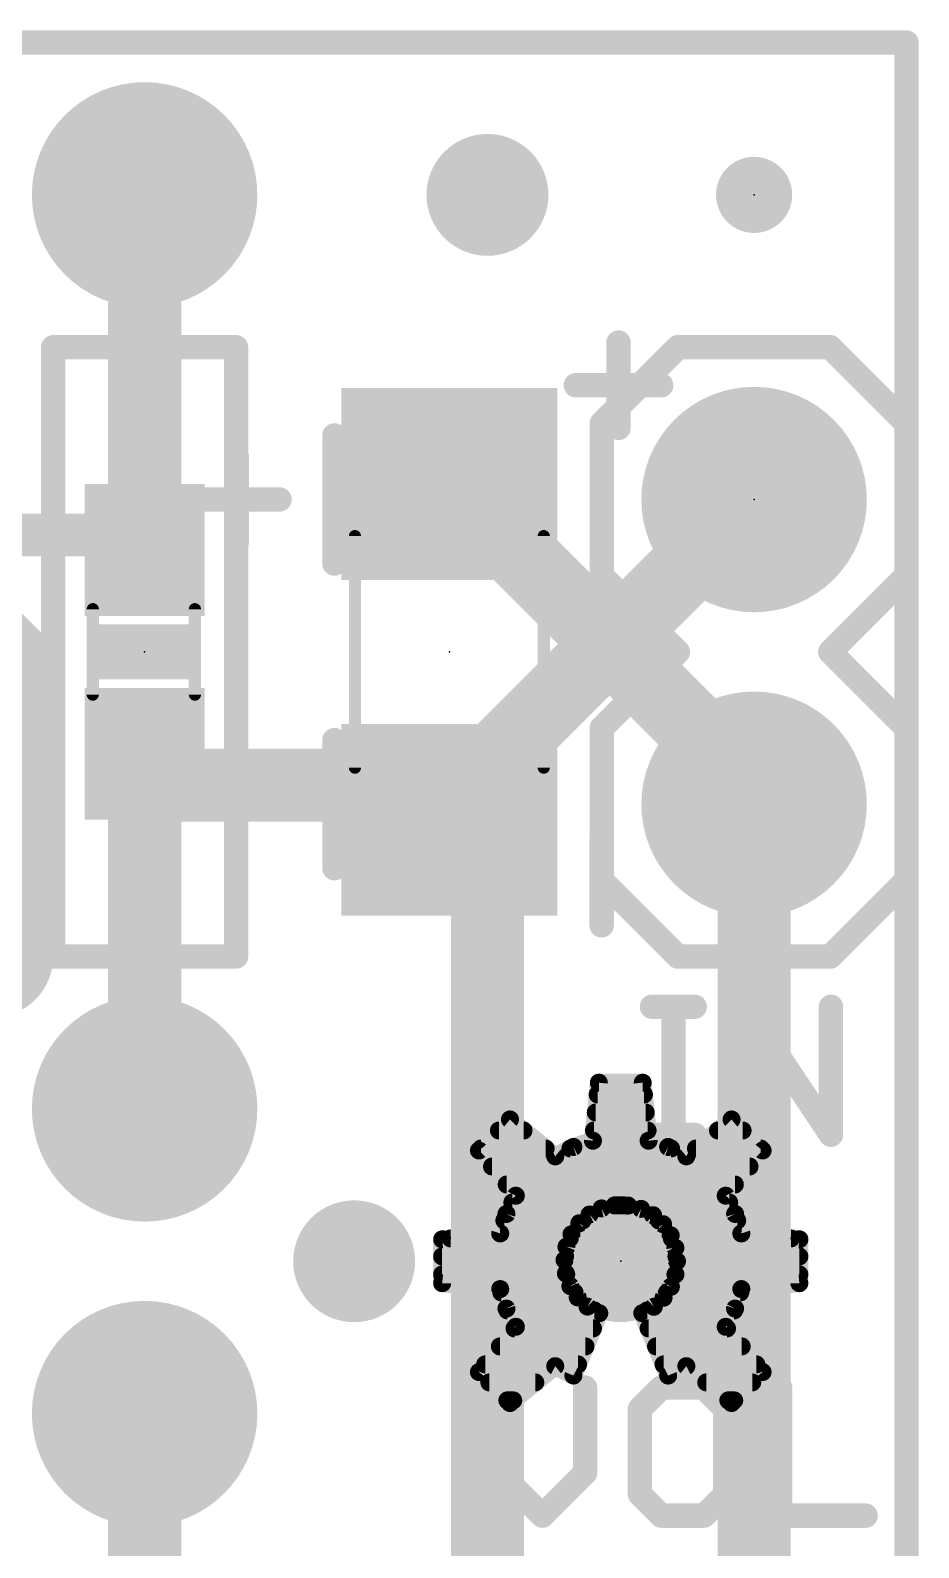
# Model space of a CAD drawing. Extents: x -19.1 to 20.4, y -11.4 to 20.4.
# Drawn here: x 13.02 to 20.42, y 7.77 to 20.42 of the extents above; entities that cross this region are included whole.
import ezdxf

# ---------------------------------------------------------------- set-up
doc = ezdxf.new("R2010")
doc.units = 0
for name, color, linetype in [('1', 12, 'CONTINUOUS'), ('16', 132, 'CONTINUOUS'), ('17', 110, 'CONTINUOUS'), ('18', 110, 'CONTINUOUS'), ('20', 53, 'CONTINUOUS'), ('21', 41, 'CONTINUOUS'), ('22', 40, 'CONTINUOUS'), ('23', 53, 'CONTINUOUS'), ('24', 53, 'CONTINUOUS'), ('51', 53, 'CONTINUOUS')]:
    doc.layers.add(name, color=color, linetype=linetype)

# ---------------------------------------------------------------- blocks, each defined once
blk = doc.blocks.new('RECT')
blk.add_solid([(-0.5, -0.5), (0.5, -0.5), (-0.5, 0.5), (0.5, 0.5)])
blk = doc.blocks.new('ROUNDP')
at = {"const_width": 0.5}
blk.add_lwpolyline([(0, -0.25, 1), (0, 0.25, 1), (0, -0.25)], format="xyb", dxfattribs=at)
blk = doc.blocks.new('PIE')
at = {"const_width": 0.5}
blk.add_lwpolyline([(0, -0.25, 1), (0, 0.25, 1), (0, -0.25)], format="xyb", dxfattribs=at)
blk = doc.blocks.new('ROUNDV')
at = {"const_width": 0.5}
blk.add_lwpolyline([(0, -0.25, 1), (0, 0.25, 1), (0, -0.25)], format="xyb", dxfattribs=at)

msp = doc.modelspace()

# ---------------------------------------------------------------- linework, layer by layer
at = {"layer": '1'}
for points, const_width in [([(0, 20.32), (20.32, 20.32)], 0.2032), ([(20.32, 20.32), (20.32, 0)], 0.2032), ([(13.97, 16.09), (13.97, 19.05)], 0.6096), ([(19.05, 14.1), (16.51, 16.64)], 0.6096), ([(11.635, 16.215), (13.97, 16.215)], 0.3556), ([(13.97, 16.215), (13.97, 16.09)], 0.3556), ([(13.0175, 15.24), (12.6925, 15.565)], 0.3556), ([(13.0175, 12.7001), (13.0175, 15.24)], 0.3556), ([(13.97, 14.1288), (13.97, 14.39)], 0.6096), ([(13.97, 14.1288), (13.97, 14.39)], 0.6096), ([(13.97, 11.43), (13.97, 14.1288)], 0.6096), ([(13.97, 14.1288), (16.51, 14.1288)], 0.6096), ([(16.51, 14.1288), (16.51, 13.84)], 0.6096), ([(19.05, 6.35), (19.05, 13.97)], 0.6096), ([(19.05, 13.97), (19.05, 14.1)], 0.3556), ([(12.7, 12.7), (13.0175, 12.7001)], 0.3556), ([(13.97, 6.1912), (13.97, 8.89)], 0.6096)]:
    msp.add_lwpolyline(points, dxfattribs=dict(at, const_width=const_width))
for points, const_width in [([(20.3708, 20.32, 1), (20.2692, 20.32)], 0.1016), ([(20.32, 20.2692, 1), (20.32, 20.3708)], 0.1016), ([(14.1224, 19.05, 1), (13.8176, 19.05)], 0.3048), ([(16.6178, 16.7478, 1), (16.4022, 16.5322)], 0.3048), ([(14.0589, 16.215, 1), (13.8811, 16.215)], 0.1778), ([(13.97, 16.1261, 1), (13.97, 16.3039)], 0.1778), ([(13.8176, 16.09, 1), (14.1224, 16.09)], 0.3048), ([(13.8811, 16.09, 1), (14.0589, 16.09)], 0.1778), ([(13.1064, 15.24, 1), (12.9286, 15.24)], 0.1778), ([(12.9546, 15.1771, 1), (13.0804, 15.3029)], 0.1778), ([(14.1224, 14.39, 1), (13.8176, 14.39)], 0.3048), ([(14.1224, 14.39, 1), (13.8176, 14.39)], 0.3048), ([(14.1224, 14.1288, 1), (13.8176, 14.1288)], 0.3048), ([(13.97, 14.2812, 1), (13.97, 13.9764)], 0.3048), ([(16.6624, 14.1288, 1), (16.3576, 14.1288)], 0.3048), ([(16.51, 13.9764, 1), (16.51, 14.2812)], 0.3048), ([(18.9422, 13.9922, 1), (19.1578, 14.2078)], 0.3048), ([(13.8176, 14.1288, 1), (14.1224, 14.1288)], 0.3048), ([(13.8176, 14.1288, 1), (14.1224, 14.1288)], 0.3048), ([(19.2024, 13.97, 1), (18.8976, 13.97)], 0.3048), ([(19.1389, 14.1, 1), (18.9611, 14.1)], 0.1778), ([(18.9611, 13.97, 1), (19.1389, 13.97)], 0.1778), ([(16.3576, 13.84, 1), (16.6624, 13.84)], 0.3048), ([(12.9286, 12.7001, 1), (13.1064, 12.7001)], 0.1778), ([(13.0175, 12.6112, 1), (13.0175, 12.789)], 0.1778), ([(13.8176, 11.43, 1), (14.1224, 11.43)], 0.3048), ([(14.1224, 8.89, 1), (13.8176, 8.89)], 0.3048)]:
    msp.add_lwpolyline(points, format="xyb", dxfattribs=dict(at, const_width=const_width))
at = {"layer": '16'}
for points, const_width in [([(0, 20.32), (20.32, 20.32)], 0.2032), ([(20.32, 20.32), (20.32, 0)], 0.2032), ([(16.8275, 14.2875), (19.05, 16.51)], 0.6096), ([(16.8275, 3.4925), (16.8275, 14.2875)], 0.6096)]:
    msp.add_lwpolyline(points, dxfattribs=dict(at, const_width=const_width))
for points, const_width in [([(20.3708, 20.32, 1), (20.2692, 20.32)], 0.1016), ([(20.32, 20.2692, 1), (20.32, 20.3708)], 0.1016), ([(19.1578, 16.4022, 1), (18.9422, 16.6178)], 0.3048), ([(16.7197, 14.3953, 1), (16.9353, 14.1797)], 0.3048), ([(16.9799, 14.2875, 1), (16.6751, 14.2875)], 0.3048)]:
    msp.add_lwpolyline(points, format="xyb", dxfattribs=dict(at, const_width=const_width))
at = {"layer": '20', "const_width": 0.2032}
for points in [[(20.32, 20.32), (0, 20.32)], [(20.32, 0), (20.32, 20.32)]]:
    msp.add_lwpolyline(points, dxfattribs=at)
at = {"layer": '20', "const_width": 0.1016}
for points in [[(20.3708, 20.32, 1), (20.2692, 20.32)], [(20.32, 20.2692, 1), (20.32, 20.3708)]]:
    msp.add_lwpolyline(points, format="xyb", dxfattribs=at)
at = {"layer": '21', "const_width": 0.2032}
for points in [[(13.97, 17.78), (13.97, 18.034)], [(13.208, 12.7), (13.208, 17.78)], [(13.208, 17.78), (13.97, 17.78)], [(13.97, 17.78), (14.732, 17.78)], [(14.732, 17.78), (14.732, 12.7)], [(17.9201, 17.8189), (17.9201, 17.1071)], [(17.5642, 17.463), (18.276, 17.463)], [(17.7795, 12.9604), (17.7795, 13.6722)], [(13.97, 12.7), (13.208, 12.7)], [(14.732, 12.7), (13.97, 12.7)], [(13.97, 12.7), (13.97, 12.446)], [(18.1991, 12.2818), (18.555, 12.2818)], [(18.3771, 11.2141), (18.3771, 12.2818)], [(18.9787, 11.2141), (18.9787, 12.2818)], [(18.9787, 12.2818), (19.6905, 11.2141)], [(19.6905, 11.2141), (19.6905, 12.2818)], [(18.1991, 11.2141), (18.555, 11.2141)], [(16.9291, 9.1068), (16.9291, 8.395)], [(17.6409, 8.395), (17.6409, 9.1068)], [(18.2764, 9.1068), (18.0985, 8.9289)], [(18.6324, 9.1068), (18.2764, 9.1068)], [(18.8103, 8.9289), (18.6324, 9.1068)], [(19.2679, 9.1068), (19.2679, 8.0391)], [(18.0985, 8.9289), (18.0985, 8.2171)], [(18.8103, 8.2171), (18.8103, 8.9289)], [(16.9291, 8.395), (17.285, 8.0391)], [(17.285, 8.0391), (17.6409, 8.395)], [(18.0985, 8.2171), (18.2764, 8.0391)], [(18.6324, 8.0391), (18.8103, 8.2171)], [(18.2764, 8.0391), (18.6324, 8.0391)], [(19.2679, 8.0391), (19.9797, 8.0391)], [(13.97, 7.62), (13.97, 7.874)]]:
    msp.add_lwpolyline(points, dxfattribs=at)
at = {"layer": '21', "const_width": 0.1016}
for points in [[(14.0208, 18.034, 1), (13.9192, 18.034)], [(13.2588, 17.78, 1), (13.1572, 17.78)], [(13.208, 17.8308, 1), (13.208, 17.7292)], [(13.97, 17.8308, 1), (13.97, 17.7292)], [(13.97, 17.7292, 1), (13.97, 17.8308)], [(14.7828, 17.78, 1), (14.6812, 17.78)], [(14.732, 17.7292, 1), (14.732, 17.8308)], [(17.9709, 17.8189, 1), (17.8693, 17.8189)], [(13.9192, 17.78, 1), (14.0208, 17.78)], [(17.5642, 17.5138, 1), (17.5642, 17.4122)], [(18.276, 17.4122, 1), (18.276, 17.5138)], [(17.8693, 17.1071, 1), (17.9709, 17.1071)], [(17.8303, 13.6722, 1), (17.7287, 13.6722)], [(17.7287, 12.9604, 1), (17.8303, 12.9604)], [(13.208, 12.7508, 1), (13.208, 12.6492)], [(13.97, 12.7508, 1), (13.97, 12.6492)], [(14.0208, 12.7, 1), (13.9192, 12.7)], [(13.97, 12.6492, 1), (13.97, 12.7508)], [(14.732, 12.6492, 1), (14.732, 12.7508)], [(13.1572, 12.7, 1), (13.2588, 12.7)], [(14.6812, 12.7, 1), (14.7828, 12.7)], [(13.9192, 12.446, 1), (14.0208, 12.446)], [(18.1991, 12.3326, 1), (18.1991, 12.231)], [(18.4278, 12.2818, 1), (18.3263, 12.2818)], [(18.555, 12.231, 1), (18.555, 12.3326)], [(19.0295, 12.2818, 1), (18.9279, 12.2818)], [(19.021, 12.31, 1), (18.9364, 12.2536)], [(19.7413, 12.2818, 1), (19.6397, 12.2818)], [(18.1991, 11.2649, 1), (18.1991, 11.1633)], [(18.3263, 11.2141, 1), (18.4278, 11.2141)], [(18.555, 11.1633, 1), (18.555, 11.2649)], [(18.9279, 11.2141, 1), (19.0295, 11.2141)], [(19.6397, 11.2141, 1), (19.7413, 11.2141)], [(19.6482, 11.1859, 1), (19.7328, 11.2423)], [(16.9799, 9.1068, 1), (16.8783, 9.1068)], [(17.6917, 9.1068, 1), (17.5901, 9.1068)], [(18.2764, 9.1576, 1), (18.2764, 9.056)], [(18.3124, 9.0709, 1), (18.2405, 9.1427)], [(18.6683, 9.1427, 1), (18.5964, 9.0709)], [(18.6324, 9.056, 1), (18.6324, 9.1576)], [(19.3187, 9.1068, 1), (19.2171, 9.1068)], [(18.1493, 8.9289, 1), (18.0477, 8.9289)], [(18.0626, 8.9648, 1), (18.1344, 8.8929)], [(18.8611, 8.9289, 1), (18.7595, 8.9289)], [(18.7744, 8.8929, 1), (18.8462, 8.9648)], [(16.965, 8.4309, 1), (16.8932, 8.3591)], [(17.6768, 8.3591, 1), (17.605, 8.4309)], [(16.8783, 8.395, 1), (16.9799, 8.395)], [(17.5901, 8.395, 1), (17.6917, 8.395)], [(18.1344, 8.253, 1), (18.0626, 8.1811)], [(18.0477, 8.2171, 1), (18.1493, 8.2171)], [(18.7595, 8.2171, 1), (18.8611, 8.2171)], [(18.8462, 8.1811, 1), (18.7744, 8.253)], [(17.2491, 8.075, 1), (17.3209, 8.0032)], [(17.2491, 8.0032, 1), (17.3209, 8.075)], [(18.2764, 8.0899, 1), (18.2764, 7.9883)], [(18.2405, 8.0032, 1), (18.3124, 8.075)], [(18.5964, 8.075, 1), (18.6683, 8.0032)], [(18.6324, 7.9883, 1), (18.6324, 8.0899)], [(19.2679, 8.0899, 1), (19.2679, 7.9883)], [(19.9797, 7.9883, 1), (19.9797, 8.0899)], [(14.0208, 7.874, 1), (13.9192, 7.874)], [(19.2171, 8.0391, 1), (19.3187, 8.0391)]]:
    msp.add_lwpolyline(points, format="xyb", dxfattribs=at)
at = {"layer": '22'}
for points, const_width in [([(17.78, 17.145), (18.415, 17.78)], 0.2032), ([(18.415, 17.78), (19.685, 17.78)], 0.2032), ([(19.685, 17.78), (20.32, 17.145)], 0.2032), ([(17.78, 17.145), (17.78, 15.875)], 0.2032), ([(20.32, 15.875), (20.32, 17.145)], 0.2032), ([(16.2638, 17.0443), (15.552, 15.9766)], 0.2032), ([(15.552, 15.9766), (15.552, 17.0443)], 0.2032), ([(16.2638, 15.9766), (16.2638, 17.0443)], 0.2032), ([(17.0434, 17.0443), (16.6875, 17.0443)], 0.2032), ([(16.8654, 15.9766), (16.8654, 17.0443)], 0.2032), ([(14.7385, 16.8664), (14.7385, 16.1546)], 0.2032), ([(15.0944, 16.5105), (14.3826, 16.5105)], 0.2032), ([(17.0434, 15.9766), (16.6875, 15.9766)], 0.2032), ([(17.78, 15.875), (18.415, 15.24)], 0.2032), ([(19.685, 15.24), (20.32, 15.875)], 0.2032), ([(18.415, 15.24), (17.78, 14.605)], 0.2032), ([(20.32, 14.605), (19.685, 15.24)], 0.2032), ([(17.78, 14.605), (17.78, 13.335)], 0.2032), ([(20.32, 13.335), (20.32, 14.605)], 0.2032), ([(16.2638, 14.5043), (15.552, 13.4366)], 0.2032), ([(15.552, 13.4366), (15.552, 14.5043)], 0.2032), ([(16.2638, 13.4366), (16.2638, 14.5043)], 0.2032), ([(17.0434, 14.5043), (16.6875, 14.5043)], 0.2032), ([(16.8654, 13.4366), (16.8654, 14.5043)], 0.2032), ([(15.0944, 13.9705), (14.3826, 13.9705)], 0.2032), ([(17.0434, 13.4366), (16.6875, 13.4366)], 0.2032), ([(17.78, 13.335), (18.415, 12.7)], 0.2032), ([(19.685, 12.7), (20.32, 13.335)], 0.2032), ([(18.415, 12.7), (19.685, 12.7)], 0.2032), ([(17.7068, 11.1649), (17.756, 11.6488)], 0.15), ([(17.756, 11.6488), (18.1216, 11.6488)], 0.15), ([(18.1216, 11.6488), (18.1708, 11.1649)], 0.15), ([(17.746, 11.55), (18.1316, 11.55)], 0.15), ([(16.7568, 11.0835), (17.0153, 11.342)], 0.15), ([(17.0153, 11.342), (17.3923, 11.0346)], 0.15), ([(17.7307, 11.4), (18.1469, 11.4)], 0.15), ([(18.4853, 11.0346), (18.8623, 11.342)], 0.15), ([(18.8623, 11.342), (19.1208, 11.0835)], 0.15), ([(16.9233, 11.25), (17.1281, 11.25)], 0.15), ([(17.7155, 11.25), (18.1621, 11.25)], 0.15), ([(18.7495, 11.25), (18.9543, 11.25)], 0.15), ([(17.0642, 10.7065), (16.7568, 11.0835)], 0.15), ([(16.7733, 11.1), (17.3121, 11.1)], 0.15), ([(17.3923, 11.0346), (17.5441, 11.1128)], 0.15), ([(17.5193, 11.1), (18.3583, 11.1)], 0.15), ([(17.5441, 11.1128), (17.7068, 11.1649)], 0.15), ([(18.1708, 11.1649), (18.3335, 11.1128)], 0.15), ([(18.3335, 11.1128), (18.4853, 11.0346)], 0.15), ([(18.5655, 11.1), (19.1043, 11.1)], 0.15), ([(19.1208, 11.0835), (18.8134, 10.7065)], 0.15), ([(16.8657, 10.95), (19.0119, 10.95)], 0.15), ([(16.986, 10.5547), (17.0642, 10.7065)], 0.15), ([(16.988, 10.8), (18.8896, 10.8)], 0.15), ([(18.8134, 10.7065), (18.8916, 10.5547)], 0.15), ([(16.9339, 10.392), (16.986, 10.5547)], 0.15), ([(17.0351, 10.65), (18.8425, 10.65)], 0.15), ([(17.7786, 10.6004), (17.6785, 10.5496)], 0.15), ([(17.8878, 10.6258), (17.7786, 10.6004)], 0.15), ([(18, 10.6246), (17.8878, 10.6258)], 0.15), ([(18.1087, 10.5968), (18, 10.6246)], 0.15), ([(18.2077, 10.5439), (18.1087, 10.5968)], 0.15), ([(18.8916, 10.5547), (18.9437, 10.392)], 0.15), ([(16.9685, 10.5), (17.6206, 10.5)], 0.15), ([(17.5933, 10.4766), (17.528, 10.3854)], 0.15), ([(17.6785, 10.5496), (17.5933, 10.4766)], 0.15), ([(18.2912, 10.469), (18.2077, 10.5439)], 0.15), ([(18.2567, 10.5), (18.9091, 10.5)], 0.15), ([(18.3546, 10.3764), (18.2912, 10.469)], 0.15), ([(16.45, 10.3428), (16.9339, 10.392)], 0.15), ([(16.45, 9.9772), (16.45, 10.3428)], 0.15), ([(16.5208, 10.35), (17.5137, 10.35)], 0.15), ([(17.528, 10.3854), (17.4861, 10.2813)], 0.15), ([(18.3941, 10.2714), (18.3546, 10.3764)], 0.15), ([(18.3645, 10.35), (19.3568, 10.35)], 0.15), ([(18.9437, 10.392), (19.4276, 10.3428)], 0.15), ([(19.4276, 10.3428), (19.4276, 9.9772)], 0.15), ([(16.45, 10.2), (17.4745, 10.2)], 0.15), ([(17.4861, 10.2813), (17.4703, 10.1702)], 0.15), ([(18.4076, 10.16), (18.3941, 10.2714)], 0.15), ([(18.4028, 10.2), (19.4276, 10.2)], 0.15), ([(16.45, 10.05), (17.4842, 10.05)], 0.15), ([(17.4703, 10.1702), (17.4812, 10.0585)], 0.15), ([(17.4812, 10.0585), (17.5185, 9.9527)], 0.15), ([(18.3565, 9.9472), (18.3947, 10.0506)], 0.15), ([(18.3944, 10.05), (19.4276, 10.05)], 0.15), ([(18.3947, 10.0506), (18.4076, 10.16)], 0.15), ([(16.9339, 9.928), (16.45, 9.9772)], 0.15), ([(16.986, 9.7653), (16.9339, 9.928)], 0.15), ([(17.5185, 9.9527), (17.5798, 9.8587)], 0.15), ([(18.2953, 9.8555), (18.3565, 9.9472)], 0.15), ([(18.9437, 9.928), (18.8916, 9.7653)], 0.15), ([(19.4276, 9.9772), (18.9437, 9.928)], 0.15), ([(16.9429, 9.9), (17.5528, 9.9)], 0.15), ([(17.5798, 9.8587), (17.6616, 9.782)], 0.15), ([(18.2144, 9.7807), (18.2953, 9.8555)], 0.15), ([(18.325, 9.9), (18.9347, 9.9)], 0.15), ([(17.0642, 9.6135), (16.986, 9.7653)], 0.15), ([(16.9939, 9.75), (17.7184, 9.75)], 0.15), ([(17.7594, 9.7269), (17.5441, 9.2072)], 0.15), ([(17.6616, 9.782), (17.7594, 9.7269)], 0.15), ([(18.1182, 9.7269), (18.2144, 9.7807)], 0.15), ([(18.3335, 9.2072), (18.1182, 9.7269)], 0.15), ([(18.1595, 9.75), (18.8837, 9.75)], 0.15), ([(18.8916, 9.7653), (18.8134, 9.6135)], 0.15), ([(16.7568, 9.2365), (17.0642, 9.6135)], 0.15), ([(17.0532, 9.6), (17.7068, 9.6)], 0.15), ([(18.1708, 9.6), (18.8244, 9.6)], 0.15), ([(18.8134, 9.6135), (19.1208, 9.2365)], 0.15), ([(16.9309, 9.45), (17.6447, 9.45)], 0.15), ([(18.2329, 9.45), (18.9467, 9.45)], 0.15), ([(16.8086, 9.3), (17.5825, 9.3)], 0.15), ([(18.2951, 9.3), (19.069, 9.3)], 0.15), ([(17.0153, 8.978), (16.7568, 9.2365)], 0.15), ([(17.3923, 9.2854), (17.0153, 8.978)], 0.15), ([(17.5441, 9.2072), (17.3923, 9.2854)], 0.15), ([(18.4853, 9.2854), (18.3335, 9.2072)], 0.15), ([(18.8623, 8.978), (18.4853, 9.2854)], 0.15), ([(19.1208, 9.2365), (18.8623, 8.978)], 0.15), ([(16.8433, 9.15), (17.2262, 9.15)], 0.15), ([(18.6514, 9.15), (19.0343, 9.15)], 0.15), ([(16.9933, 9), (17.0423, 9)], 0.15), ([(18.8353, 9), (18.8843, 9)], 0.15)]:
    msp.add_lwpolyline(points, dxfattribs=dict(at, const_width=const_width))
for points, const_width in [([(18.415, 17.8308, 1), (18.415, 17.7292)], 0.1016), ([(18.4509, 17.7441, 1), (18.3791, 17.8159)], 0.1016), ([(19.7209, 17.8159, 1), (19.6491, 17.7441)], 0.1016), ([(19.685, 17.7292, 1), (19.685, 17.8308)], 0.1016), ([(17.8308, 17.145, 1), (17.7292, 17.145)], 0.1016), ([(17.7441, 17.1809, 1), (17.8159, 17.1091)], 0.1016), ([(20.3708, 17.145, 1), (20.2692, 17.145)], 0.1016), ([(20.2841, 17.1091, 1), (20.3559, 17.1809)], 0.1016), ([(15.6028, 17.0443, 1), (15.5012, 17.0443)], 0.1016), ([(16.3146, 17.0443, 1), (16.213, 17.0443)], 0.1016), ([(16.3061, 17.0161, 1), (16.2215, 17.0725)], 0.1016), ([(16.6875, 17.0951, 1), (16.6875, 16.9935)], 0.1016), ([(16.9162, 17.0443, 1), (16.8147, 17.0443)], 0.1016), ([(17.0434, 16.9935, 1), (17.0434, 17.0951)], 0.1016), ([(14.7893, 16.8664, 1), (14.6877, 16.8664)], 0.1016), ([(14.3826, 16.5613, 1), (14.3826, 16.4597)], 0.1016), ([(15.0944, 16.4597, 1), (15.0944, 16.5613)], 0.1016), ([(14.6877, 16.1546, 1), (14.7893, 16.1546)], 0.1016), ([(16.6875, 16.0274, 1), (16.6875, 15.9258)], 0.1016), ([(17.0434, 15.9258, 1), (17.0434, 16.0274)], 0.1016), ([(15.5097, 16.0048, 1), (15.5943, 15.9484)], 0.1016), ([(15.5012, 15.9766, 1), (15.6028, 15.9766)], 0.1016), ([(16.213, 15.9766, 1), (16.3146, 15.9766)], 0.1016), ([(16.8147, 15.9766, 1), (16.9162, 15.9766)], 0.1016), ([(17.8159, 15.9109, 1), (17.7441, 15.8391)], 0.1016), ([(20.3559, 15.8391, 1), (20.2841, 15.9109)], 0.1016), ([(17.7292, 15.875, 1), (17.8308, 15.875)], 0.1016), ([(20.2692, 15.875, 1), (20.3708, 15.875)], 0.1016), ([(18.4509, 15.2041, 1), (18.3791, 15.2759)], 0.1016), ([(18.3791, 15.2041, 1), (18.4509, 15.2759)], 0.1016), ([(19.7209, 15.2759, 1), (19.6491, 15.2041)], 0.1016), ([(19.6491, 15.2759, 1), (19.7209, 15.2041)], 0.1016), ([(17.8308, 14.605, 1), (17.7292, 14.605)], 0.1016), ([(17.7441, 14.6409, 1), (17.8159, 14.5691)], 0.1016), ([(20.3708, 14.605, 1), (20.2692, 14.605)], 0.1016), ([(20.2841, 14.5691, 1), (20.3559, 14.6409)], 0.1016), ([(15.6028, 14.5043, 1), (15.5012, 14.5043)], 0.1016), ([(16.3146, 14.5043, 1), (16.213, 14.5043)], 0.1016), ([(16.3061, 14.4761, 1), (16.2215, 14.5325)], 0.1016), ([(16.6875, 14.5551, 1), (16.6875, 14.4535)], 0.1016), ([(16.9162, 14.5043, 1), (16.8147, 14.5043)], 0.1016), ([(17.0434, 14.4535, 1), (17.0434, 14.5551)], 0.1016), ([(14.3826, 14.0213, 1), (14.3826, 13.9197)], 0.1016), ([(15.0944, 13.9197, 1), (15.0944, 14.0213)], 0.1016), ([(16.6875, 13.4874, 1), (16.6875, 13.3858)], 0.1016), ([(17.0434, 13.3858, 1), (17.0434, 13.4874)], 0.1016), ([(15.5097, 13.4648, 1), (15.5943, 13.4084)], 0.1016), ([(15.5012, 13.4366, 1), (15.6028, 13.4366)], 0.1016), ([(16.213, 13.4366, 1), (16.3146, 13.4366)], 0.1016), ([(16.8147, 13.4366, 1), (16.9162, 13.4366)], 0.1016), ([(17.8159, 13.3709, 1), (17.7441, 13.2991)], 0.1016), ([(20.3559, 13.2991, 1), (20.2841, 13.3709)], 0.1016), ([(17.7292, 13.335, 1), (17.8308, 13.335)], 0.1016), ([(20.2692, 13.335, 1), (20.3708, 13.335)], 0.1016), ([(18.415, 12.7508, 1), (18.415, 12.6492)], 0.1016), ([(18.3791, 12.6641, 1), (18.4509, 12.7359)], 0.1016), ([(19.6491, 12.7359, 1), (19.7209, 12.6641)], 0.1016), ([(19.685, 12.6492, 1), (19.685, 12.7508)], 0.1016), ([(17.756, 11.6863, 1), (17.756, 11.6113)], 0.075), ([(17.7933, 11.645, 1), (17.7187, 11.6526)], 0.075), ([(18.1589, 11.6526, 1), (18.0843, 11.645)], 0.075), ([(18.1216, 11.6113, 1), (18.1216, 11.6863)], 0.075), ([(17.746, 11.5875, 1), (17.746, 11.5125)], 0.075), ([(18.1316, 11.5125, 1), (18.1316, 11.5875)], 0.075), ([(17.039, 11.3711, 1), (16.9916, 11.3129)], 0.075), ([(17.0418, 11.3155, 1), (16.9888, 11.3685)], 0.075), ([(17.7307, 11.4375, 1), (17.7307, 11.3625)], 0.075), ([(18.1469, 11.3625, 1), (18.1469, 11.4375)], 0.075), ([(18.8888, 11.3685, 1), (18.8358, 11.3155)], 0.075), ([(18.886, 11.3129, 1), (18.8386, 11.3711)], 0.075), ([(16.9233, 11.2875, 1), (16.9233, 11.2125)], 0.075), ([(17.1281, 11.2125, 1), (17.1281, 11.2875)], 0.075), ([(17.7155, 11.2875, 1), (17.7155, 11.2125)], 0.075), ([(18.1621, 11.2125, 1), (18.1621, 11.2875)], 0.075), ([(18.7495, 11.2875, 1), (18.7495, 11.2125)], 0.075), ([(18.9543, 11.2125, 1), (18.9543, 11.2875)], 0.075), ([(16.7859, 11.1072, 1), (16.7277, 11.0598)], 0.075), ([(16.7303, 11.11, 1), (16.7833, 11.057)], 0.075), ([(16.7733, 11.1375, 1), (16.7733, 11.0625)], 0.075), ([(17.3121, 11.0625, 1), (17.3121, 11.1375)], 0.075), ([(17.5193, 11.1375, 1), (17.5193, 11.0625)], 0.075), ([(17.5327, 11.1485, 1), (17.5556, 11.0771)], 0.075), ([(17.5613, 11.0795, 1), (17.527, 11.1462)], 0.075), ([(17.6695, 11.1687, 1), (17.7441, 11.1611)], 0.075), ([(17.7182, 11.1292, 1), (17.6954, 11.2006)], 0.075), ([(18.1822, 11.2006, 1), (18.1594, 11.1292)], 0.075), ([(18.1335, 11.1611, 1), (18.2081, 11.1687)], 0.075), ([(18.3506, 11.1462, 1), (18.3163, 11.0795)], 0.075), ([(18.322, 11.0771, 1), (18.3449, 11.1485)], 0.075), ([(18.3583, 11.0625, 1), (18.3583, 11.1375)], 0.075), ([(18.5655, 11.1375, 1), (18.5655, 11.0625)], 0.075), ([(19.1499, 11.0598, 1), (19.0917, 11.1072)], 0.075), ([(19.0943, 11.057, 1), (19.1473, 11.11)], 0.075), ([(19.1043, 11.0625, 1), (19.1043, 11.1375)], 0.075), ([(16.8657, 10.9875, 1), (16.8657, 10.9125)], 0.075), ([(17.3751, 11.0679, 1), (17.4095, 11.0013)], 0.075), ([(17.3686, 11.0055, 1), (17.416, 11.0637)], 0.075), ([(18.4616, 11.0637, 1), (18.509, 11.0055)], 0.075), ([(18.4681, 11.0013, 1), (18.5025, 11.0679)], 0.075), ([(19.0119, 10.9125, 1), (19.0119, 10.9875)], 0.075), ([(16.988, 10.8375, 1), (16.988, 10.7625)], 0.075), ([(17.0975, 10.6893, 1), (17.0309, 10.7237)], 0.075), ([(17.0351, 10.6828, 1), (17.0933, 10.7302)], 0.075), ([(18.8467, 10.7237, 1), (18.7801, 10.6893)], 0.075), ([(18.7843, 10.7302, 1), (18.8425, 10.6828)], 0.075), ([(18.8896, 10.7625, 1), (18.8896, 10.8375)], 0.075), ([(17.0217, 10.5432, 1), (16.9503, 10.5661)], 0.075), ([(17.0351, 10.6875, 1), (17.0351, 10.6125)], 0.075), ([(17.77, 10.6369, 1), (17.7871, 10.5638)], 0.075), ([(17.7955, 10.5669, 1), (17.7616, 10.6338)], 0.075), ([(17.8882, 10.6633, 1), (17.8874, 10.5883)], 0.075), ([(17.8963, 10.5893, 1), (17.8793, 10.6624)], 0.075), ([(18.0093, 10.6609, 1), (17.9907, 10.5883)], 0.075), ([(17.9996, 10.5871, 1), (18.0004, 10.6621)], 0.075), ([(18.1264, 10.6298, 1), (18.091, 10.5637)], 0.075), ([(18.0994, 10.5604, 1), (18.118, 10.6331)], 0.075), ([(18.8425, 10.6125, 1), (18.8425, 10.6875)], 0.075), ([(18.9273, 10.5661, 1), (18.8559, 10.5432)], 0.075), ([(16.9685, 10.5375, 1), (16.9685, 10.4625)], 0.075), ([(16.9526, 10.5718, 1), (17.0193, 10.5375)], 0.075), ([(17.5689, 10.505, 1), (17.6177, 10.4481)], 0.075), ([(17.6238, 10.4547, 1), (17.5628, 10.4984)], 0.075), ([(17.6206, 10.4625, 1), (17.6206, 10.5375)], 0.075), ([(17.6615, 10.5831, 1), (17.6954, 10.5162)], 0.075), ([(17.7029, 10.5212, 1), (17.6541, 10.5781)], 0.075), ([(18.2327, 10.5718, 1), (18.1827, 10.516)], 0.075), ([(18.19, 10.5108, 1), (18.2254, 10.577)], 0.075), ([(18.2567, 10.5375, 1), (18.2567, 10.4625)], 0.075), ([(18.3222, 10.4902, 1), (18.2603, 10.4478)], 0.075), ([(18.2662, 10.4411, 1), (18.3163, 10.4969)], 0.075), ([(18.8583, 10.5375, 1), (18.925, 10.5718)], 0.075), ([(18.9091, 10.4625, 1), (18.9091, 10.5375)], 0.075), ([(16.4875, 10.3428, 1), (16.4125, 10.3428)], 0.075), ([(16.4462, 10.3801, 1), (16.4538, 10.3055)], 0.075), ([(16.5208, 10.3875, 1), (16.5208, 10.3125)], 0.075), ([(16.8982, 10.4034, 1), (16.9696, 10.3806)], 0.075), ([(16.9377, 10.3547, 1), (16.9301, 10.4293)], 0.075), ([(17.4975, 10.4072, 1), (17.5584, 10.3635)], 0.075), ([(17.5627, 10.3714, 1), (17.4932, 10.3994)], 0.075), ([(17.5137, 10.3125, 1), (17.5137, 10.3875)], 0.075), ([(18.3897, 10.3896, 1), (18.3195, 10.3632)], 0.075), ([(18.3237, 10.3552, 1), (18.3856, 10.3976)], 0.075), ([(18.3645, 10.3875, 1), (18.3645, 10.3125)], 0.075), ([(18.9475, 10.4293, 1), (18.9399, 10.3547)], 0.075), ([(18.908, 10.3806, 1), (18.9794, 10.4034)], 0.075), ([(19.3568, 10.3125, 1), (19.3568, 10.3875)], 0.075), ([(19.4651, 10.3428, 1), (19.3901, 10.3428)], 0.075), ([(19.4238, 10.3055, 1), (19.4314, 10.3801)], 0.075), ([(16.45, 10.2375, 1), (16.45, 10.1625)], 0.075), ([(17.4513, 10.2952, 1), (17.5209, 10.2673)], 0.075), ([(17.5233, 10.276, 1), (17.449, 10.2866)], 0.075), ([(17.4745, 10.1625, 1), (17.4745, 10.2375)], 0.075), ([(18.4314, 10.2759, 1), (18.3569, 10.2669)], 0.075), ([(18.3591, 10.2582, 1), (18.4292, 10.2846)], 0.075), ([(18.4028, 10.2375, 1), (18.4028, 10.1625)], 0.075), ([(19.4276, 10.1625, 1), (19.4276, 10.2375)], 0.075), ([(16.45, 10.0875, 1), (16.45, 10.0125)], 0.075), ([(17.5076, 10.1738, 1), (17.4329, 10.1665)], 0.075), ([(17.4331, 10.1755, 1), (17.5074, 10.1649)], 0.075), ([(17.5166, 10.071, 1), (17.4459, 10.0461)], 0.075), ([(17.4842, 10.0125, 1), (17.4842, 10.0875)], 0.075), ([(18.3944, 10.0875, 1), (18.3944, 10.0125)], 0.075), ([(18.4298, 10.0376, 1), (18.3595, 10.0635)], 0.075), ([(18.4448, 10.1556, 1), (18.3704, 10.1644)], 0.075), ([(18.3704, 10.1555, 1), (18.4448, 10.1645)], 0.075), ([(19.4276, 10.0125, 1), (19.4276, 10.0875)], 0.075), ([(16.4538, 10.0145, 1), (16.4462, 9.9399)], 0.075), ([(16.4125, 9.9772, 1), (16.4875, 9.9772)], 0.075), ([(16.9696, 9.9394, 1), (16.8982, 9.9166)], 0.075), ([(16.9301, 9.8907, 1), (16.9377, 9.9653)], 0.075), ([(17.4439, 10.0548, 1), (17.5186, 10.0622)], 0.075), ([(17.5499, 9.9731, 1), (17.487, 9.9322)], 0.075), ([(17.4831, 9.9402, 1), (17.5538, 9.9651)], 0.075), ([(18.3213, 9.9601, 1), (18.3917, 9.9342)], 0.075), ([(18.3877, 9.9263, 1), (18.3253, 9.968)], 0.075), ([(18.3574, 10.055, 1), (18.4319, 10.0462)], 0.075), ([(18.9399, 9.9653, 1), (18.9475, 9.8907)], 0.075), ([(18.9794, 9.9166, 1), (18.908, 9.9394)], 0.075), ([(19.3901, 9.9772, 1), (19.4651, 9.9772)], 0.075), ([(19.4314, 9.9399, 1), (19.4238, 10.0145)], 0.075), ([(16.9429, 9.9375, 1), (16.9429, 9.8625)], 0.075), ([(17.6054, 9.886, 1), (17.5541, 9.8313)], 0.075), ([(17.5483, 9.8382, 1), (17.6112, 9.8792)], 0.075), ([(17.5528, 9.8625, 1), (17.5528, 9.9375)], 0.075), ([(18.2641, 9.8764, 1), (18.3265, 9.8347)], 0.075), ([(18.3207, 9.828, 1), (18.2698, 9.8831)], 0.075), ([(18.325, 9.9375, 1), (18.325, 9.8625)], 0.075), ([(18.9347, 9.8625, 1), (18.9347, 9.9375)], 0.075), ([(17.0193, 9.7825, 1), (16.9526, 9.7482)], 0.075), ([(16.9503, 9.7539, 1), (17.0217, 9.7768)], 0.075), ([(16.9939, 9.7875, 1), (16.9939, 9.7125)], 0.075), ([(17.68, 9.8146, 1), (17.6432, 9.7493)], 0.075), ([(17.636, 9.7546, 1), (17.6873, 9.8093)], 0.075), ([(17.7184, 9.7125, 1), (17.7184, 9.7875)], 0.075), ([(17.794, 9.7125, 1), (17.7248, 9.7413)], 0.075), ([(17.741, 9.6942, 1), (17.7778, 9.7596)], 0.075), ([(18.1528, 9.7413, 1), (18.0836, 9.7125)], 0.075), ([(18.0999, 9.7596, 1), (18.1365, 9.6942)], 0.075), ([(18.1595, 9.7875, 1), (18.1595, 9.7125)], 0.075), ([(18.1889, 9.8083, 1), (18.2398, 9.7532)], 0.075), ([(18.2327, 9.748, 1), (18.196, 9.8135)], 0.075), ([(18.8559, 9.7768, 1), (18.9273, 9.7539)], 0.075), ([(18.925, 9.7482, 1), (18.8583, 9.7825)], 0.075), ([(18.8837, 9.7125, 1), (18.8837, 9.7875)], 0.075), ([(17.0532, 9.6375, 1), (17.0532, 9.5625)], 0.075), ([(17.0309, 9.5963, 1), (17.0975, 9.6307)], 0.075), ([(17.0933, 9.5898, 1), (17.0351, 9.6372)], 0.075), ([(17.7068, 9.5625, 1), (17.7068, 9.6375)], 0.075), ([(18.1708, 9.6375, 1), (18.1708, 9.5625)], 0.075), ([(18.8425, 9.6372, 1), (18.7843, 9.5898)], 0.075), ([(18.7801, 9.6307, 1), (18.8467, 9.5963)], 0.075), ([(18.8244, 9.5625, 1), (18.8244, 9.6375)], 0.075), ([(16.9309, 9.4875, 1), (16.9309, 9.4125)], 0.075), ([(17.6447, 9.4125, 1), (17.6447, 9.4875)], 0.075), ([(18.2329, 9.4875, 1), (18.2329, 9.4125)], 0.075), ([(18.9467, 9.4125, 1), (18.9467, 9.4875)], 0.075), ([(16.8086, 9.3375, 1), (16.8086, 9.2625)], 0.075), ([(17.416, 9.2563, 1), (17.3686, 9.3145)], 0.075), ([(17.5825, 9.2625, 1), (17.5825, 9.3375)], 0.075), ([(18.2951, 9.3375, 1), (18.2951, 9.2625)], 0.075), ([(18.509, 9.3145, 1), (18.4616, 9.2563)], 0.075), ([(19.069, 9.2625, 1), (19.069, 9.3375)], 0.075), ([(16.7833, 9.263, 1), (16.7303, 9.21)], 0.075), ([(16.7277, 9.2602, 1), (16.7859, 9.2128)], 0.075), ([(17.4095, 9.3187, 1), (17.3751, 9.2521)], 0.075), ([(17.5095, 9.2216, 1), (17.5787, 9.1928)], 0.075), ([(17.5269, 9.1739, 1), (17.5613, 9.2405)], 0.075), ([(18.3163, 9.2405, 1), (18.3507, 9.1739)], 0.075), ([(18.2989, 9.1928, 1), (18.3681, 9.2216)], 0.075), ([(18.5025, 9.2521, 1), (18.4681, 9.3187)], 0.075), ([(19.0917, 9.2128, 1), (19.1499, 9.2602)], 0.075), ([(19.1473, 9.21, 1), (19.0943, 9.263)], 0.075), ([(16.8433, 9.1875, 1), (16.8433, 9.1125)], 0.075), ([(17.2262, 9.1125, 1), (17.2262, 9.1875)], 0.075), ([(18.6514, 9.1875, 1), (18.6514, 9.1125)], 0.075), ([(19.0343, 9.1125, 1), (19.0343, 9.1875)], 0.075), ([(16.9933, 9.0375, 1), (16.9933, 8.9625)], 0.075), ([(16.9916, 9.0071, 1), (17.039, 8.9489)], 0.075), ([(16.9888, 8.9515, 1), (17.0418, 9.0045)], 0.075), ([(17.0423, 8.9625, 1), (17.0423, 9.0375)], 0.075), ([(18.8353, 9.0375, 1), (18.8353, 8.9625)], 0.075), ([(18.8358, 9.0045, 1), (18.8888, 8.9515)], 0.075), ([(18.8386, 8.9489, 1), (18.886, 9.0071)], 0.075), ([(18.8843, 8.9625, 1), (18.8843, 9.0375)], 0.075)]:
    msp.add_lwpolyline(points, format="xyb", dxfattribs=dict(at, const_width=const_width))
at = {"layer": '23'}
for p in [(19.05, 19.05), (13.97, 15.24), (13.97, 15.24), (16.51, 15.24)]:
    msp.add_point(p, dxfattribs=at)
at = {"layer": '24'}
for p in [(19.05, 16.51), (17.9388, 10.16)]:
    msp.add_point(p, dxfattribs=at)
at = {"layer": '51', "const_width": 0.1016}
for points in [[(15.723, 16.205), (15.723, 14.275)], [(17.297, 16.205), (17.297, 14.275)], [(13.538, 14.884), (13.538, 15.596)], [(14.389, 14.884), (14.389, 15.596)]]:
    msp.add_lwpolyline(points, dxfattribs=at)
at = {"layer": '51', "const_width": 0.0508}
for points in [[(15.7484, 16.205, 1), (15.6976, 16.205)], [(17.3224, 16.205, 1), (17.2716, 16.205)], [(13.5634, 15.596, 1), (13.5126, 15.596)], [(14.4144, 15.596, 1), (14.3636, 15.596)], [(13.5126, 14.884, 1), (13.5634, 14.884)], [(14.3636, 14.884, 1), (14.4144, 14.884)], [(15.6976, 14.275, 1), (15.7484, 14.275)], [(17.2716, 14.275, 1), (17.3224, 14.275)]]:
    msp.add_lwpolyline(points, format="xyb", dxfattribs=at)

# ---------------------------------------------------------------- block references
at = {"layer": '1', "xscale": 0.635, "yscale": 0.635}
msp.add_blockref('PIE', (19.05, 19.05), dxfattribs=at)
at = {"layer": '1', "xscale": 1.6, "yscale": 1.8, "rotation": 270}
for p in [(16.51, 16.64), (16.51, 13.84)]:
    msp.add_blockref('RECT', p, dxfattribs=at)
at = {"layer": '1', "xscale": 1.1, "rotation": 90}
for p in [(13.97, 16.09), (13.97, 14.39)]:
    msp.add_blockref('RECT', p, dxfattribs=at)
at = {"layer": '17', "xscale": 1.8796, "yscale": 1.8796}
for p, rotation in [((13.97, 19.05), 90), ((13.97, 19.05), 90), ((19.05, 16.51), 180), ((19.05, 16.51), 180), ((19.05, 13.97), 180), ((19.05, 13.97), 180), ((13.97, 11.43), 90), ((13.97, 11.43), 90), ((13.97, 8.89), 270), ((13.97, 8.89), 270)]:
    msp.add_blockref('ROUNDP', p, dxfattribs=dict(at, rotation=rotation))
at = {"layer": '18', "xscale": 1.016, "yscale": 1.016}
for p in [(16.8275, 19.05), (16.8275, 19.05), (12.7, 12.7), (12.7, 12.7), (15.7163, 10.16), (15.7163, 10.16), (17.9388, 10.16), (17.9388, 10.16)]:
    msp.add_blockref('ROUNDV', p, dxfattribs=at)
at = {"layer": '21', "xscale": 0.4572, "yscale": 0.762, "rotation": 90}
msp.add_blockref('RECT', (13.97, 15.24), dxfattribs=at)
at = {"layer": '51'}
for p, xscale, yscale, rotation in [((16.5091, 16.5668), 0.7501, 1.7, 270), ((13.9649, 15.8203), 0.5001, 0.95, 90), ((13.9649, 14.6519), 0.5001, 0.95, 90), ((16.5109, 13.9133), 0.7501, 1.7, 270)]:
    msp.add_blockref('RECT', p, dxfattribs=dict(at, xscale=xscale, yscale=yscale, rotation=rotation))

doc.saveas('drawing.dxf')
